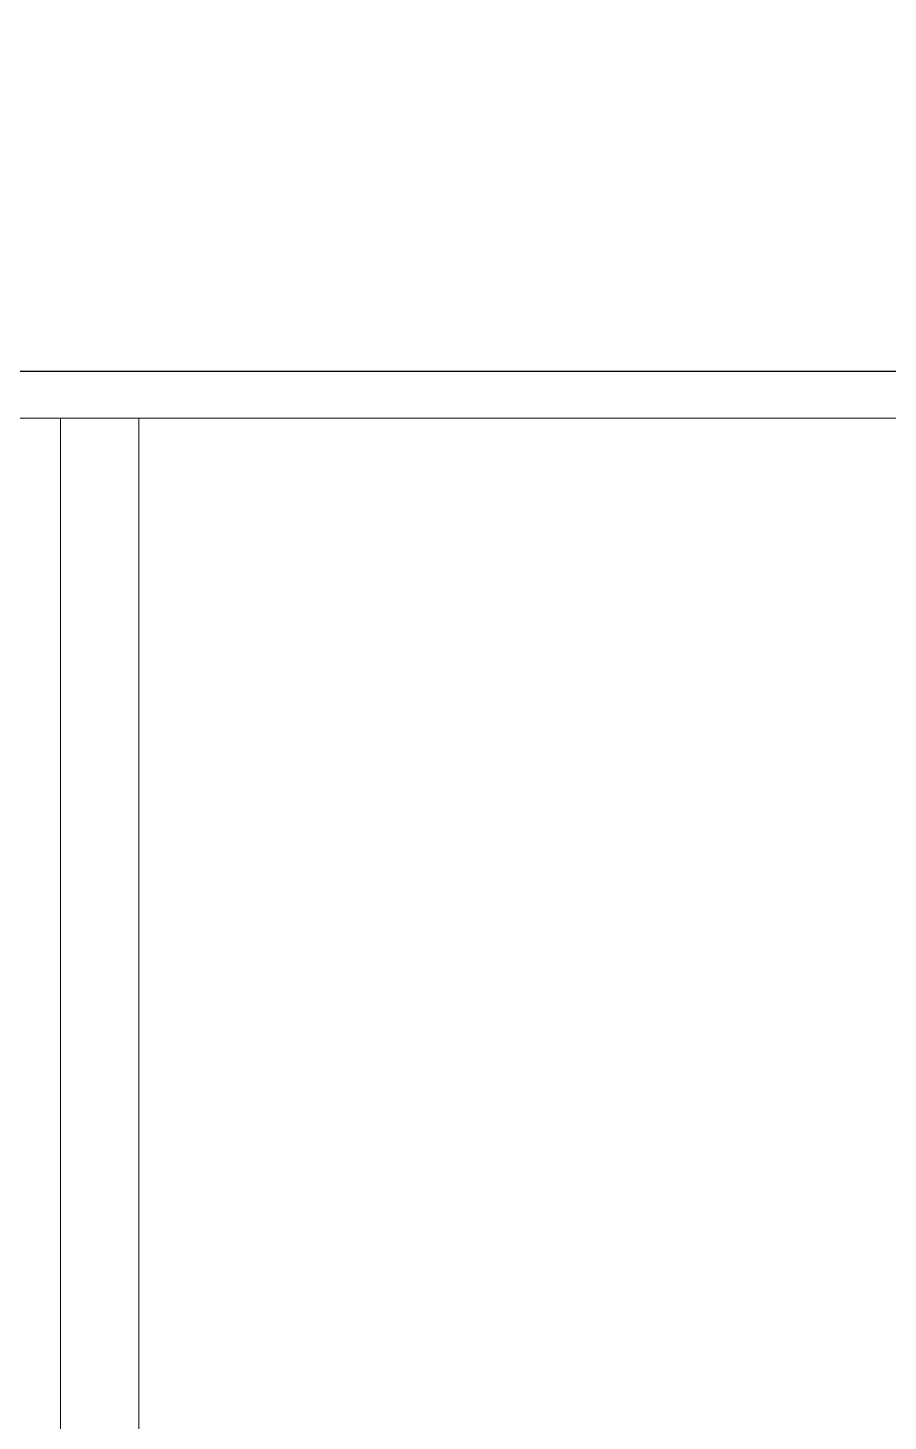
# Model space of a CAD drawing. Header units: metres. Extents: x -12536 to 12621, y -17191 to 9596.
# Drawn here: x -10903.1 to -10848.1, y -11478.3 to -11389.2 of the extents above; entities that cross this region are included whole.
import ezdxf

# ---------------------------------------------------------------- set-up
doc = ezdxf.new("R2010")
doc.units = ezdxf.units.M
doc.header["$MEASUREMENT"] = 0
doc.layers.add('Calque commun', color=7, linetype='Continuous')

msp = doc.modelspace()

# ---------------------------------------------------------------- linework, layer by layer
at = {"layer": 'Calque commun', "color": 7, "linetype": 'Continuous', "lineweight": 20}
for p, q in [((-10706.988, -11411.181), (-11326.99, -11411.181)), ((-10706.988, -11414.181), (-11326.99, -11414.181))]:
    msp.add_line(p, q, dxfattribs=at)
at = {"layer": 'Calque commun', "color": 5, "linetype": 'ByBlock', "lineweight": -2}
msp.add_line((-11326.99, -11411.181), (-10706.988, -11411.181), dxfattribs=at)

# ---------------------------------------------------------------- meshes
at = {"layer": 'Calque commun', "color": 7, "linetype": 'Continuous', "lineweight": 5}
mesh = msp.add_polyface(dxfattribs=at)
corners = [(-6255.473, -10253.272), (-12255.473, -10253.272), (-12255.473, -14453.272), (-6255.473, -14453.272)]
mesh.append_faces([[corners[k] for k in face] for face in [(0, 1, 2, 3)]], dxfattribs={"color": 7})
at = {"layer": 'Calque commun', "color": 7, "linetype": 'Continuous', "lineweight": 20}
mesh = msp.add_polyface(dxfattribs=at)
corners = [(-10895.99, -11414.181), (-10900.99, -11414.181), (-10900.99, -11664.181), (-10895.99, -11664.181)]
mesh.append_faces([[corners[k] for k in face] for face in [(0, 1, 2, 3)]], dxfattribs={"color": 7})

doc.saveas('drawing.dxf')
